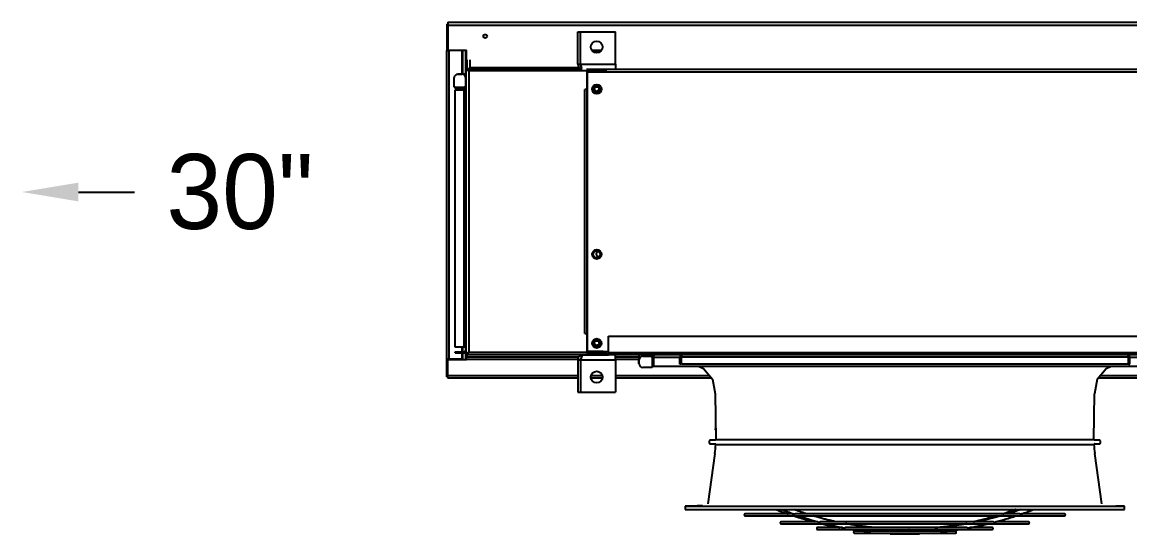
# Model space of a CAD drawing. Header units: inches. Extents: x 547 to 857, y 494 to 690.
# Drawn here: x 755.85 to 785.39, y 617.15 to 630.8 of the extents above; entities that cross this region are included whole.
import ezdxf

# ---------------------------------------------------------------- set-up
doc = ezdxf.new("R2010")
doc.units = ezdxf.units.IN
doc.header["$MEASUREMENT"] = 0

msp = doc.modelspace()

# ---------------------------------------------------------------- linework, layer by layer
at = {"linetype": 'Continuous', "lineweight": 25}
for p, q in [((767.1703, 630.7425), (767.1703, 630.0394)), ((767.1703, 630.7425), (767.1953, 630.7425)), ((767.1953, 630.7951), (767.1953, 630.7166)), ((767.1953, 630.7951), (769.5428, 630.7951)), ((767.1953, 630.7166), (767.1953, 630.0464)), ((767.1953, 630.7166), (769.5428, 630.7166)), ((770.6053, 630.7951), (832.2308, 630.7951)), ((770.6053, 630.7166), (832.2308, 630.7166)), ((770.6681, 629.6714), (770.6681, 630.5394)), ((770.6681, 630.5394), (770.7331, 630.5394)), ((770.7331, 629.6714), (770.7331, 630.5394)), ((770.7366, 630.5394), (771.6681, 630.5394)), ((770.7366, 629.6714), (770.7366, 630.5394)), ((771.6681, 629.6714), (771.6681, 630.5394)), ((767.1703, 621.805), (767.1703, 630.0394)), ((767.1703, 630.0394), (767.2368, 630.0394)), ((767.1953, 630.0394), (767.1953, 630.0464)), ((767.1953, 630.0464), (767.6953, 630.0464)), ((767.2203, 630.0464), (767.2203, 630.0394)), ((767.2241, 630.0394), (767.2241, 630.0464)), ((767.2368, 621.805), (767.2368, 630.0394)), ((767.5766, 630.0394), (767.2368, 630.0394)), ((767.2906, 630.0394), (767.2906, 630.0464)), ((767.5766, 629.4091), (767.5766, 630.0394)), ((767.5991, 629.4091), (767.5991, 630.0464)), ((767.6656, 630.0464), (767.6656, 629.4091)), ((767.6953, 629.9909), (767.6953, 630.0464)), ((767.6953, 629.7929), (767.6953, 629.9909)), ((770.7331, 630.0464), (770.7366, 630.0464)), ((770.7331, 629.9909), (770.7366, 629.9909)), ((771.0381, 630.0464), (771.298, 630.0464)), ((771.1034, 629.9909), (771.2327, 629.9909)), ((767.6897, 621.9523), (767.6897, 629.5327)), ((767.6897, 629.5327), (767.7147, 629.5327)), ((767.7071, 629.7929), (767.7071, 629.5327)), ((767.7182, 629.5613), (770.7776, 629.5613)), ((767.7182, 629.5613), (767.7182, 629.5363)), ((767.7812, 629.7929), (767.7812, 629.5746)), ((767.7812, 629.5746), (767.7812, 629.5613)), ((770.7123, 629.5746), (767.7812, 629.5746)), ((770.6681, 629.6714), (770.7331, 629.6714)), ((770.7331, 629.7929), (770.7366, 629.7929)), ((770.7366, 629.6714), (771.6681, 629.6714)), ((770.9177, 629.558), (770.9177, 629.4948)), ((770.9177, 629.5394), (771.4181, 629.5394)), ((771.3397, 629.5331), (770.9177, 629.5331)), ((770.9178, 629.5394), (770.9178, 629.5331)), ((771.3397, 629.5081), (771.3397, 629.5331)), ((771.4181, 629.4729), (771.4181, 629.5394)), ((771.4181, 629.5394), (831.4181, 629.5394)), ((771.6681, 629.6714), (771.6681, 629.5394)), ((767.3707, 629.0651), (767.3707, 629.3151)), ((767.4644, 629.4089), (767.5739, 629.4089)), ((767.6897, 629.4091), (767.4647, 629.4091)), ((767.6677, 629.3151), (767.6677, 629.0651)), ((770.9177, 629.4948), (767.7562, 629.4948)), ((767.7562, 629.4948), (767.7562, 621.9903)), ((770.9181, 629.5081), (770.9177, 629.5081)), ((770.9177, 628.9948), (770.9177, 629.4948)), ((770.9178, 629.5081), (770.9178, 629.4731)), ((770.9178, 622.0119), (770.9178, 629.4731)), ((771.3397, 629.4731), (770.9178, 629.4731)), ((770.9181, 629.5081), (770.9181, 629.4766)), ((771.3397, 629.5081), (770.9181, 629.5081)), ((771.3397, 629.4766), (770.9181, 629.4766)), ((770.9181, 629.4729), (770.9181, 622.0121)), ((770.9181, 629.4729), (771.4181, 629.4729)), ((771.3397, 629.5081), (771.3397, 629.4766)), ((771.3397, 629.4729), (771.3397, 629.4731)), ((771.4181, 629.4729), (831.4181, 629.4729)), ((767.3942, 629.0651), (767.3707, 629.0651)), ((767.3942, 629.0651), (767.6337, 629.0651)), ((767.3942, 629.0336), (767.3942, 629.0651)), ((767.3942, 629.0336), (767.6337, 629.0336)), ((767.3942, 622.1276), (767.3942, 628.9921)), ((767.3942, 628.9921), (767.6337, 628.9921)), ((767.5766, 628.9921), (767.5766, 629.0336)), ((767.5991, 628.9921), (767.5991, 629.0336)), ((767.6337, 629.0336), (767.6337, 629.0651)), ((767.6677, 629.0651), (767.6337, 629.0651)), ((767.6337, 622.1276), (767.6337, 628.9921)), ((767.6337, 628.9921), (767.6897, 628.9921)), ((767.6656, 629.0651), (767.6656, 629.0578)), ((767.6656, 629.0186), (767.6656, 628.9921)), ((767.6677, 629.1121), (767.6897, 629.1121)), ((770.9177, 628.9948), (770.8512, 628.9948)), ((770.8512, 622.4903), (770.8512, 628.9948)), ((770.9177, 628.9948), (770.9177, 622.4903)), ((757.3457, 626.2642), (758.8457, 626.2642)), ((770.8512, 622.4903), (770.9177, 622.4903)), ((770.9177, 621.9903), (770.9177, 622.4903)), ((767.6337, 622.1276), (767.3942, 622.1276)), ((767.5766, 622.0026), (767.5766, 622.1276)), ((767.5991, 622.0026), (767.5991, 622.1276)), ((767.6897, 622.1276), (767.6337, 622.1276)), ((767.6656, 622.1276), (767.6656, 622.0176)), ((767.6752, 622.0026), (767.6752, 622.1276)), ((771.4846, 622.4206), (831.3516, 622.4206)), ((771.4846, 621.9871), (771.4846, 622.4206)), ((767.3942, 621.9711), (767.3942, 622.0026)), ((767.3942, 622.0026), (767.6337, 622.0026)), ((767.3942, 621.9711), (767.6337, 621.9711)), ((767.5766, 621.805), (767.5766, 621.9711)), ((767.5991, 621.7916), (767.5991, 621.9711)), ((767.6337, 622.0026), (767.6337, 621.9711)), ((767.6656, 621.9785), (767.6656, 621.7916)), ((767.6897, 622.0026), (767.6752, 622.0026)), ((767.6897, 621.9523), (767.7147, 621.9523)), ((767.6953, 621.7916), (767.6953, 621.8581)), ((770.6891, 621.8581), (767.6953, 621.8581)), ((767.7071, 621.9523), (767.7071, 621.8581)), ((767.7182, 621.9238), (767.7182, 621.9488)), ((770.9177, 621.9238), (767.7182, 621.9238)), ((767.7562, 621.9903), (770.9177, 621.9903)), ((770.8001, 621.9206), (771.4846, 621.9206)), ((770.9177, 621.9903), (770.9177, 621.9238)), ((770.9177, 621.9769), (770.9181, 621.9769)), ((770.9177, 621.9519), (771.3397, 621.9519)), ((770.9178, 621.9769), (770.9178, 622.0119)), ((771.3397, 622.0119), (770.9178, 622.0119)), ((770.9181, 622.0121), (771.4181, 622.0121)), ((770.9181, 621.9769), (770.9181, 622.0084)), ((771.3397, 622.0084), (770.9181, 622.0084)), ((771.3397, 621.9769), (770.9181, 621.9769)), ((770.9908, 622.0119), (770.9908, 622.0084)), ((771.3438, 622.0121), (771.3397, 622.0119)), ((771.3397, 622.0119), (771.3397, 622.0121)), ((771.3397, 621.9769), (771.3397, 622.0084)), ((771.3397, 621.9769), (771.3397, 621.9519)), ((771.4181, 621.9531), (771.3397, 621.9531)), ((771.4181, 621.9456), (771.4181, 622.0121)), ((771.4181, 622.0121), (771.4846, 622.0121)), ((771.4181, 621.9456), (771.4846, 621.9456)), ((771.4846, 621.9871), (831.3516, 621.9871)), ((771.4846, 621.9206), (771.4846, 621.9871)), ((831.3516, 621.9206), (771.4846, 621.9206)), ((771.6681, 621.7886), (771.6681, 621.9206)), ((772.3008, 621.8581), (771.6681, 621.8581)), ((772.3008, 621.7879), (772.3008, 621.9206)), ((772.3948, 621.8816), (772.6448, 621.8816)), ((772.5978, 621.9206), (772.5978, 621.8816)), ((772.6448, 621.8816), (772.6448, 621.8476)), ((772.6465, 621.8581), (772.6448, 621.8581)), ((772.6448, 621.8476), (772.6763, 621.8476)), ((772.6448, 621.8476), (772.6448, 621.6081)), ((772.6763, 621.8476), (772.6763, 621.6081)), ((772.6806, 621.8581), (772.6779, 621.8581)), ((772.6798, 621.8476), (772.6798, 621.6081)), ((773.3864, 621.8476), (772.6798, 621.8476)), ((773.3864, 621.8541), (773.4114, 621.8541)), ((773.3864, 621.6706), (773.3864, 621.8541)), ((773.4114, 621.8541), (773.4114, 621.6706)), ((773.4254, 621.8476), (773.4114, 621.8476)), ((785.3475, 621.8541), (773.4254, 621.8541)), ((773.4254, 621.6706), (773.4254, 621.8541)), ((785.3475, 621.6706), (785.3475, 621.8541)), ((785.3614, 621.8476), (785.3475, 621.8476)), ((785.3864, 621.8541), (785.3614, 621.8541)), ((785.3614, 621.8541), (785.3614, 621.6706)), ((785.3864, 621.6706), (785.3864, 621.8541)), ((786.1828, 621.8476), (785.3864, 621.8476)), ((767.2368, 621.805), (767.1703, 621.805)), ((767.1703, 621.3363), (767.1703, 621.805)), ((767.1953, 621.7916), (767.1953, 621.805)), ((767.1953, 621.7916), (767.6953, 621.7916)), ((767.1953, 621.3621), (767.1953, 621.7916)), ((767.2203, 621.805), (767.2203, 621.7916)), ((767.2241, 621.7916), (767.2241, 621.805)), ((767.5766, 621.805), (767.2368, 621.805)), ((767.2906, 621.7916), (767.2906, 621.805)), ((770.6685, 621.7916), (767.6953, 621.7916)), ((770.6681, 621.7886), (770.7331, 621.7886)), ((770.6681, 621.7886), (770.6681, 620.9206)), ((770.7331, 621.7886), (770.7331, 620.9206)), ((770.7375, 621.7916), (770.7335, 621.7916)), ((770.7366, 621.7886), (771.6681, 621.7886)), ((770.7366, 621.7886), (770.7366, 620.9206)), ((772.3008, 621.7916), (771.6681, 621.7916)), ((771.6681, 621.7886), (771.6681, 620.9206)), ((772.2961, 621.6784), (772.2961, 621.7879)), ((772.2961, 621.7879), (772.3011, 621.7879)), ((772.2961, 621.6784), (772.3011, 621.6784)), ((772.3011, 621.6784), (772.3011, 621.7879)), ((772.6448, 621.5846), (772.3948, 621.5846)), ((772.6448, 621.6081), (772.6448, 621.5846)), ((772.6448, 621.6081), (772.6763, 621.6081)), ((772.6798, 621.7916), (772.6763, 621.7916)), ((786.1828, 621.6081), (772.6798, 621.6081)), ((773.4114, 621.6706), (773.3864, 621.6706)), ((785.3475, 621.6706), (773.4254, 621.6706)), ((773.9044, 621.6081), (774.0189, 621.552)), ((774.0189, 621.552), (774.2553, 621.2727)), ((784.5176, 621.2727), (784.754, 621.552)), ((784.754, 621.552), (784.8685, 621.6081)), ((785.3614, 621.6706), (785.3864, 621.6706)), ((767.1953, 621.3363), (767.1703, 621.3363)), ((767.1953, 621.2956), (767.1953, 621.3621)), ((770.6681, 621.3621), (767.1953, 621.3621)), ((770.6681, 621.2956), (767.1953, 621.2956)), ((770.7366, 621.3621), (770.7331, 621.3621)), ((770.7366, 621.2956), (770.7331, 621.2956)), ((771.3212, 621.2956), (771.015, 621.2956)), ((771.3203, 621.3621), (771.0158, 621.3621)), ((774.1796, 621.3621), (771.6681, 621.3621)), ((774.2359, 621.2956), (771.6681, 621.2956)), ((785.9493, 621.2956), (784.537, 621.2956)), ((785.9493, 621.3621), (784.5933, 621.3621)), ((770.6681, 620.9206), (770.7331, 620.9206)), ((770.7366, 620.9206), (771.6681, 620.9206)), ((774.3274, 620.88), (774.3443, 619.6647)), ((784.4286, 619.6647), (784.4455, 620.88)), ((774.3321, 619.9162), (774.3356, 619.9299)), ((774.3408, 619.9162), (774.3321, 619.9162)), ((774.3321, 619.9162), (774.3346, 619.9149)), ((774.3356, 619.9299), (774.3346, 619.9149)), ((774.3346, 619.9149), (774.3409, 619.9129)), ((774.3399, 619.9812), (774.3356, 619.9299)), ((774.3356, 619.9299), (774.3404, 619.9445)), ((774.1699, 619.6227), (774.1699, 619.569)), ((774.325, 619.6447), (774.1892, 619.6423)), ((774.1892, 619.5493), (774.3231, 619.547)), ((774.3321, 619.6692), (774.3346, 619.6705)), ((774.3443, 619.6692), (774.3321, 619.6692)), ((774.3321, 619.6692), (774.3356, 619.6555)), ((774.3346, 619.6705), (774.3442, 619.6736)), ((774.3356, 619.6555), (774.3346, 619.6705)), ((774.3356, 619.6555), (774.3375, 619.6496)), ((774.3356, 619.6555), (774.3361, 619.6484)), ((774.3424, 619.5265), (784.4304, 619.5265)), ((774.3443, 619.6647), (784.4286, 619.6647)), ((784.5836, 619.6423), (784.4479, 619.6447)), ((784.4498, 619.547), (784.5836, 619.5493)), ((784.603, 619.569), (784.603, 619.6227)), ((774.3206, 619.2866), (774.1318, 617.943)), ((784.6411, 617.943), (784.4523, 619.2866)), ((773.7565, 617.8866), (773.5301, 617.8827)), ((773.5301, 617.8827), (773.5317, 617.7946)), ((773.5301, 617.8827), (785.2427, 617.8827)), ((784.4662, 617.7934), (784.4662, 617.7947)), ((784.5064, 617.7933), (784.5064, 617.7947)), ((784.5462, 617.7934), (784.5462, 617.7947)), ((784.5508, 617.7947), (784.5508, 617.7934)), ((784.5862, 617.7933), (784.5862, 617.7947)), ((784.6275, 617.7947), (784.6275, 617.7934)), ((785.2427, 617.8827), (785.0164, 617.8866)), ((785.2412, 617.7946), (785.2427, 617.8827)), ((776.4118, 617.6751), (775.1259, 617.6751)), ((775.1259, 617.6259), (783.647, 617.6259)), ((777.0682, 617.4644), (776.0872, 617.4644)), ((776.0872, 617.4152), (782.6857, 617.4152)), ((782.4444, 617.6751), (776.4659, 617.6751)), ((781.7492, 617.4644), (777.1305, 617.4644)), ((782.6857, 617.4644), (781.811, 617.4644)), ((783.647, 617.6751), (782.4992, 617.6751)), ((777.7265, 617.3106), (777.0592, 617.3106)), ((777.0592, 617.2614), (781.7137, 617.2614)), ((781.0464, 617.3106), (777.8021, 617.3106)), ((778.3736, 617.2142), (778.0386, 617.2142)), ((778.0386, 617.165), (780.7343, 617.165)), ((780.3382, 617.2142), (778.4789, 617.2142)), ((778.9927, 617.1647), (778.9927, 617.145)), ((778.9927, 617.1647), (779.7801, 617.1647)), ((778.9927, 617.145), (779.7801, 617.145)), ((779.7801, 617.145), (779.7801, 617.1647)), ((780.7343, 617.2142), (780.454, 617.2142)), ((781.7137, 617.3106), (781.1231, 617.3106))]:
    msp.add_line(p, q, dxfattribs=at)
for p, q in [((769.5428, 630.7951), (770.6053, 630.7951)), ((769.5428, 630.7166), (770.6053, 630.7166)), ((774.2553, 621.2727), (774.3274, 620.88)), ((784.5176, 621.2727), (784.4455, 620.88))]:
    msp.add_line(p, q)
at = {"linetype": 'Continuous', "lineweight": 25, "flags": 128}
for points in [[(767.7562, 629.4948), (767.7562, 629.4948)], [(767.7562, 621.9903), (767.7562, 621.9903)]]:
    msp.add_lwpolyline(points, dxfattribs=at)
at = {"linetype": 'Continuous', "lineweight": 25}
for centre, radius in [((768.1953, 630.4201), 0.0497), ((771.1681, 630.1331), 0.1562), ((771.1681, 629.0081), 0.125), ((771.1681, 629.0081), 0.0938), ((771.1681, 629.0081), 0.0625), ((771.1681, 624.6019), 0.125), ((771.1681, 624.6019), 0.0938), ((771.1681, 622.2269), 0.125), ((771.1681, 622.2269), 0.0938), ((771.1681, 622.2344), 0.0625), ((771.1681, 621.3269), 0.1563)]:
    msp.add_circle(centre, radius, dxfattribs=at)
for centre, radius, start, end in [((767.4644, 629.3151), 0.0938, 90, 180), ((767.4647, 629.3154), 0.0938, 90, 135.06827), ((767.5739, 629.3151), 0.0938, 0, 90), ((767.4516, 629.0394), 0.0497, 186.63696, 251.75908), ((767.4516, 629.0394), 0.0497, 288.24092, 353.36304), ((767.6337, 628.9921), 0.073, 39.90374, 90), ((767.6337, 628.9921), 0.0415, 0, 90), ((771.1681, 629.0156), 0.0625, 183.43981, 356.56019), ((771.215, 624.6096), 0.0625, 73.18559, 305.5796), ((767.6337, 622.0441), 0.0415, 270, 0), ((767.6337, 622.0441), 0.073, 270, 320.09626), ((771.4846, 621.9871), 0.0665, 218.61324, 270), ((772.3948, 621.7879), 0.0938, 90, 180), ((772.3946, 621.6784), 0.0938, 180, 270), ((772.3948, 621.6784), 0.0938, 180, 270), ((774.1896, 619.6227), 0.0197, 91, 180), ((774.1896, 619.569), 0.0197, 180, 269), ((771.8839, 619.6291), 2.4606, 352, 357.61022), ((774.3228, 619.5273), 0.0197, 357.61022, 89), ((774.3246, 619.6644), 0.0197, 271, 0.79863), ((784.4482, 619.6644), 0.0197, 179.20137, 269), ((784.4501, 619.5273), 0.0197, 91, 182.38978), ((786.8889, 619.6291), 2.4606, 182.38978, 188), ((784.5833, 619.6227), 0.0197, 0, 89), ((784.5833, 619.569), 0.0197, 271, 0), ((775.1259, 617.6505), 0.0246, 90, 270), ((776.0872, 617.4398), 0.0246, 90, 270), ((782.6857, 617.4398), 0.0246, 270, 90), ((783.647, 617.6505), 0.0246, 270, 90), ((777.0592, 617.286), 0.0246, 90, 270), ((778.0386, 617.1896), 0.0246, 90, 270), ((780.7343, 617.1896), 0.0246, 270, 90), ((781.7137, 617.286), 0.0246, 270, 90)]:
    msp.add_arc(centre, radius, start, end, dxfattribs=at)
for points, knots in [([(767.6897, 629.5327), (767.6901, 629.5322), (767.691, 629.5312), (767.6971, 629.5285), (767.7048, 629.5252), (767.7154, 629.5197), (767.7319, 629.5093), (767.747, 629.5002), (767.7562, 629.4948)], [0, 0, 0, 0, 0.1570937, 0.2974345, 0.4217231, 0.5309915, 0.7167197, 1, 1, 1, 1]), ([(767.7147, 629.5327), (767.715, 629.5322), (767.7155, 629.5312), (767.7194, 629.5285), (767.7242, 629.5251), (767.731, 629.5195), (767.7412, 629.5091), (767.7505, 629.5002), (767.7562, 629.4948)], [0, 0, 0, 0, 0.1438783, 0.2741172, 0.392286, 0.5004923, 0.6949802, 1, 1, 1, 1]), ([(767.7562, 629.4948), (767.7518, 629.5021), (767.7421, 629.518), (767.7295, 629.5383), (767.722, 629.5533), (767.7189, 629.5603), (767.7184, 629.561), (767.7182, 629.5613)], [0, 0, 0, 0, 0.2277363, 0.4962021, 0.6892004, 0.8824379, 1, 1, 1, 1]), ([(767.7562, 629.4948), (767.7501, 629.501), (767.7402, 629.5112), (767.7283, 629.5234), (767.7218, 629.5316), (767.7189, 629.5357), (767.7184, 629.5361), (767.7182, 629.5363)], [0, 0, 0, 0, 0.3356221, 0.5506471, 0.7242724, 0.8985468, 1, 1, 1, 1]), ([(770.6681, 629.6714), (770.6693, 629.6574), (770.6719, 629.6294), (770.6922, 629.5928), (770.7124, 629.5695), (770.7267, 629.5625), (770.7292, 629.5613)], [0, 0, 0, 0, 0.3077552, 0.6156747, 0.930549, 1, 1, 1, 1]), ([(770.7331, 629.6714), (770.7336, 629.6651), (770.7347, 629.6524), (770.7417, 629.6369), (770.7479, 629.6299), (770.7506, 629.627)], [0, 0, 0, 0, 0.3672053, 0.7336714, 1, 1, 1, 1]), ([(770.7776, 629.5613), (770.7745, 629.5664), (770.7661, 629.5802), (770.7525, 629.62), (770.7419, 629.6543), (770.7366, 629.6714)], [0, 0, 0, 0, 0.2268035, 0.6134037, 1, 1, 1, 1]), ([(771.4033, 629.4729), (771.4013, 629.4766), (771.3955, 629.4871), (771.3775, 629.4996), (771.3572, 629.5073), (771.3441, 629.5079), (771.3397, 629.5081)], [0, 0, 0, 0, 0.1807505, 0.5061596, 0.8322037, 1, 1, 1, 1]), ([(771.3567, 629.4729), (771.3536, 629.4741), (771.3483, 629.4764), (771.3423, 629.4766), (771.3397, 629.4766)], [0, 0, 0, 0, 0.56461137, 1, 1, 1, 1]), ([(767.7562, 621.9903), (767.7489, 621.9858), (767.733, 621.9762), (767.7127, 621.9636), (767.6977, 621.9561), (767.6906, 621.953), (767.69, 621.9525), (767.6897, 621.9523)], [0, 0, 0, 0, 0.2277354, 0.4961981, 0.6891981, 0.8824378, 1, 1, 1, 1]), ([(767.7562, 621.9903), (767.75, 621.9842), (767.7398, 621.9743), (767.7275, 621.9624), (767.7194, 621.9559), (767.7152, 621.953), (767.7148, 621.9525), (767.7147, 621.9523)], [0, 0, 0, 0, 0.3356209, 0.5506463, 0.7242648, 0.8985485, 1, 1, 1, 1]), ([(767.7182, 621.9488), (767.7185, 621.949), (767.719, 621.9494), (767.7214, 621.9529), (767.7251, 621.9577), (767.7313, 621.9648), (767.7418, 621.9755), (767.7508, 621.9848), (767.7562, 621.9903)], [0, 0, 0, 0, 0.1272914, 0.2513276, 0.3747964, 0.5004322, 0.7039161, 1, 1, 1, 1]), ([(767.7182, 621.9238), (767.7185, 621.9241), (767.7189, 621.9248), (767.7214, 621.9302), (767.725, 621.9379), (767.7311, 621.9491), (767.7416, 621.9663), (767.7508, 621.9814), (767.7562, 621.9903)], [0, 0, 0, 0, 0.1398597, 0.2740293, 0.4037366, 0.5303409, 0.7251826, 1, 1, 1, 1]), ([(770.6681, 621.7886), (770.6694, 621.8026), (770.6719, 621.8304), (770.6919, 621.8678), (770.7212, 621.897), (770.7583, 621.9168), (770.7859, 621.9193), (770.8001, 621.9206)], [0, 0, 0, 0, 0.1907789, 0.3816597, 0.5768534, 0.7838764, 1, 1, 1, 1]), ([(770.7331, 621.7886), (770.7336, 621.795), (770.7347, 621.8076), (770.7417, 621.8231), (770.7479, 621.8301), (770.7506, 621.8331)], [0, 0, 0, 0, 0.3672045, 0.73367, 1, 1, 1, 1]), ([(770.8001, 621.9206), (770.7948, 621.9187), (770.7842, 621.9147), (770.7683, 621.8842), (770.7525, 621.8405), (770.7419, 621.8059), (770.7366, 621.7886)], [0, 0, 0, 0, 0.2499999, 0.4999986, 0.7500026, 1, 1, 1, 1]), ([(771.3397, 622.0084), (771.3441, 622.0087), (771.3512, 622.0091), (771.3572, 622.0121), (771.3595, 622.0132)], [0, 0, 0, 0, 0.6172031, 1, 1, 1, 1]), ([(771.3397, 621.9769), (771.3478, 621.9776), (771.3641, 621.9791), (771.3855, 621.9906), (771.3992, 622.0023), (771.4035, 622.0105), (771.4044, 622.0121)], [0, 0, 0, 0, 0.3043132, 0.6088712, 0.9211559, 1, 1, 1, 1]), ([(772.6448, 621.8476), (772.6455, 621.8554), (772.647, 621.871), (772.6582, 621.8917), (772.6742, 621.9075), (772.6945, 621.9184), (772.7097, 621.9199), (772.7178, 621.9206)], [0, 0, 0, 0, 0.1911269, 0.3820585, 0.5729919, 0.7736094, 1, 1, 1, 1]), ([(772.6763, 621.8476), (772.6766, 621.8517), (772.6771, 621.859), (772.6803, 621.865), (772.6817, 621.8676)], [0, 0, 0, 0, 0.567634, 1, 1, 1, 1]), ([(772.7178, 621.9206), (772.712, 621.9193), (772.7023, 621.917), (772.6894, 621.9018), (772.684, 621.8842), (772.6812, 621.8651), (772.6803, 621.8537), (772.6798, 621.8476)], [0, 0, 0, 0, 0.3002984, 0.4981942, 0.7181275, 0.8511703, 1, 1, 1, 1]), ([(773.4529, 621.9206), (773.4452, 621.9199), (773.4297, 621.9183), (773.4093, 621.906), (773.3942, 621.8881), (773.3873, 621.8696), (773.3866, 621.858), (773.3864, 621.8541)], [0, 0, 0, 0, 0.2220575, 0.4441646, 0.6662547, 0.8883502, 1, 1, 1, 1]), ([(773.436, 621.8916), (773.4322, 621.8896), (773.4239, 621.8853), (773.4152, 621.8733), (773.4117, 621.8621), (773.4115, 621.8556), (773.4114, 621.8541)], [0, 0, 0, 0, 0.2685758, 0.5883799, 0.9082018, 1, 1, 1, 1]), ([(773.4254, 621.8541), (773.4274, 621.8619), (773.4315, 621.8773), (773.4376, 621.8978), (773.4437, 621.9128), (773.4489, 621.9198), (773.4519, 621.9204), (773.4529, 621.9206)], [0, 0, 0, 0, 0.222062, 0.4441579, 0.6662603, 0.888352, 1, 1, 1, 1]), ([(785.3199, 621.9206), (785.322, 621.9199), (785.3261, 621.9183), (785.3322, 621.906), (785.3383, 621.8881), (785.3434, 621.8696), (785.3465, 621.858), (785.3475, 621.8541)], [0, 0, 0, 0, 0.2220589, 0.4441573, 0.6662566, 0.8883526, 1, 1, 1, 1]), ([(785.3864, 621.8541), (785.3857, 621.8619), (785.3841, 621.8773), (785.3718, 621.8978), (785.3539, 621.9128), (785.3354, 621.9198), (785.3238, 621.9204), (785.3199, 621.9206)], [0, 0, 0, 0, 0.2220614, 0.4441603, 0.6662627, 0.8883623, 1, 1, 1, 1]), ([(785.3614, 621.8541), (785.3609, 621.8592), (785.3598, 621.8694), (785.3513, 621.8822), (785.343, 621.89), (785.3375, 621.8915), (785.3368, 621.8917)], [0, 0, 0, 0, 0.3190162, 0.6380952, 0.9571792, 1, 1, 1, 1]), ([(767.6953, 621.8156), (767.6934, 621.8138), (767.6878, 621.8085), (767.6812, 621.8019), (767.6747, 621.7969), (767.6703, 621.7941), (767.6667, 621.792), (767.666, 621.7912), (767.6657, 621.7908)], [0, 0, 0, 0, 0.1325635, 0.3952203, 0.5255751, 0.6685098, 0.8261126, 1, 1, 1, 1]), ([(767.6733, 621.7916), (767.6739, 621.7925), (767.6759, 621.7949), (767.6833, 621.8029), (767.6907, 621.8103), (767.6953, 621.8149)], [0, 0, 0, 0, 0.1611662, 0.483086, 1, 1, 1, 1]), ([(773.5317, 617.7947), (773.5341, 617.7947), (773.5389, 617.7947), (773.5779, 617.7947), (773.64, 617.7947), (773.7272, 617.7947), (773.8384, 617.7947), (773.9735, 617.7947), (774.1317, 617.7947), (774.3124, 617.7947), (774.5149, 617.7947), (774.7382, 617.7947), (774.9815, 617.7947), (775.2435, 617.7947), (775.5234, 617.7947), (775.8197, 617.7947), (776.1314, 617.7947), (776.457, 617.7947), (776.7951, 617.7947), (777.1443, 617.7947), (777.5031, 617.7947), (777.87, 617.7947), (778.2434, 617.7947), (778.6217, 617.7947), (779.0032, 617.7947), (779.3864, 617.7947), (779.7696, 617.7947), (780.1512, 617.7947), (780.5295, 617.7947), (780.9028, 617.7947), (781.2697, 617.7947), (781.6286, 617.7947), (781.9778, 617.7947), (782.3159, 617.7947), (782.6415, 617.7947), (782.9531, 617.7947), (783.2495, 617.7947), (783.5293, 617.7947), (783.7914, 617.7947), (784.0347, 617.7947), (784.258, 617.7947), (784.4604, 617.7947), (784.6412, 617.7947), (784.7994, 617.7947), (784.9345, 617.7947), (785.0457, 617.7947), (785.1329, 617.7947), (785.195, 617.7947), (785.234, 617.7947), (785.2388, 617.7947), (785.2412, 617.7947)], [0, 0, 0, 0, 0.0208333, 0.0416667, 0.0625, 0.0833333, 0.1041667, 0.125, 0.1458333, 0.1666667, 0.1875, 0.2083334, 0.2291667, 0.25, 0.2708334, 0.2916666, 0.3125, 0.3333333, 0.3541667, 0.375, 0.3958333, 0.4166666, 0.4375001, 0.4583333, 0.4791667, 0.5, 0.5208333, 0.5416667, 0.5625, 0.5833334, 0.6041667, 0.625, 0.6458334, 0.6666667, 0.6875, 0.7083334, 0.7291667, 0.75, 0.7708333, 0.7916667, 0.8125, 0.8333333, 0.8541667, 0.875, 0.8958333, 0.9166667, 0.9375, 0.9583333, 0.9791667, 1, 1, 1, 1]), ([(773.9927, 617.8908), (773.991, 617.8907), (773.9874, 617.8907), (773.9605, 617.8902), (773.9219, 617.8895), (773.8757, 617.8887), (773.829, 617.8879), (773.7896, 617.8872), (773.7619, 617.8867), (773.7583, 617.8867), (773.7565, 617.8866)], [0, 0, 0, 0, 0.1247936, 0.2486431, 0.3721439, 0.4969371, 0.6227234, 0.7484945, 0.8742541, 1, 1, 1, 1]), ([(775.9533, 617.7947), (775.9806, 617.7838), (776.0741, 617.7469), (776.1819, 617.7073), (776.2625, 617.6798), (776.2765, 617.6751)], [0, 0, 0, 0, 0.2551692, 0.8714274, 1, 1, 1, 1]), ([(776.1047, 617.7947), (776.1367, 617.7815), (776.2326, 617.742), (776.3383, 617.7015), (776.4123, 617.6753), (776.4216, 617.672)], [0, 0, 0, 0, 0.3037805, 0.9120454, 1, 1, 1, 1]), ([(776.1097, 617.7947), (776.1254, 617.7881), (776.1875, 617.7622), (776.295, 617.7205), (776.387, 617.6864), (776.4322, 617.6697)], [0, 0, 0, 0, 0.14679443, 0.58056216, 1, 1, 1, 1]), ([(776.7763, 617.6751), (776.7646, 617.6788), (776.7, 617.699), (776.5842, 617.7384), (776.4805, 617.776), (776.4292, 617.7947)], [0, 0, 0, 0, 0.1009147, 0.5551046, 1, 1, 1, 1]), ([(782.3438, 617.7947), (782.3405, 617.7934), (782.2788, 617.7698), (782.1633, 617.7302), (782.0511, 617.6918), (781.9975, 617.6751), (781.9974, 617.6751)], [0, 0, 0, 0, 0.02917, 0.5376936, 0.9996799, 1, 1, 1, 1]), ([(781.9997, 617.6751), (782.026, 617.6834), (782.1207, 617.7132), (782.2366, 617.753), (782.3259, 617.7865), (782.3474, 617.7947)], [0, 0, 0, 0, 0.22608012, 0.81324801, 1, 1, 1, 1]), ([(782.4823, 617.7947), (782.4241, 617.7745), (782.3084, 617.7345), (782.1873, 617.6953), (782.1244, 617.6766), (782.1194, 617.6751)], [0, 0, 0, 0, 0.48265126, 0.95842975, 1, 1, 1, 1]), ([(782.4778, 617.6697), (782.5384, 617.691), (782.6513, 617.7309), (782.7636, 617.7744), (782.8157, 617.7947)], [0, 0, 0, 0, 0.5359077, 1, 1, 1, 1]), ([(782.4877, 617.6717), (782.5575, 617.6963), (782.6684, 617.7353), (782.7784, 617.7786), (782.8192, 617.7947)], [0, 0, 0, 0, 0.6294566, 1, 1, 1, 1]), ([(776.4203, 617.6259), (776.4209, 617.6257), (776.4794, 617.6056), (776.5916, 617.5707), (776.7522, 617.5224), (776.8748, 617.4877), (776.9441, 617.4697), (776.9641, 617.4644)], [0, 0, 0, 0, 0.0033163, 0.3252534, 0.6200059, 0.8899545, 1, 1, 1, 1]), ([(776.4322, 617.6697), (776.4293, 617.6698), (776.4248, 617.6701), (776.4224, 617.6715), (776.4216, 617.672)], [0, 0, 0, 0, 0.6572272, 1, 1, 1, 1]), ([(776.4666, 617.675), (776.4663, 617.6751), (776.464, 617.6752), (776.4592, 617.6745), (776.4513, 617.6728), (776.4418, 617.6703), (776.4356, 617.6699), (776.4322, 617.6697)], [0, 0, 0, 0, 0.02775, 0.2009137, 0.3724469, 0.6544216, 1, 1, 1, 1]), ([(776.5514, 617.6259), (776.558, 617.6235), (776.6184, 617.602), (776.7267, 617.5667), (776.8717, 617.5213), (776.9891, 617.4867), (777.0589, 617.4675), (777.0854, 617.4602)], [0, 0, 0, 0, 0.0373277, 0.3415904, 0.6100747, 0.8518795, 1, 1, 1, 1]), ([(776.5574, 617.6259), (776.5899, 617.6145), (776.683, 617.5818), (776.821, 617.5381), (776.9679, 617.4938), (777.0541, 617.4697), (777.0956, 617.4581)], [0, 0, 0, 0, 0.1823606, 0.5219938, 0.7693971, 1, 1, 1, 1]), ([(777.5608, 617.4644), (777.5281, 617.4716), (777.464, 617.4855), (777.3658, 617.5088), (777.2629, 617.5343), (777.15, 617.564), (777.0396, 617.5945), (776.9667, 617.6164), (776.9349, 617.6259)], [0, 0, 0, 0, 0.1559953, 0.3057262, 0.4694356, 0.6487841, 0.8468714, 1, 1, 1, 1]), ([(777.0853, 617.4601), (777.0853, 617.46), (777.0869, 617.4589), (777.091, 617.4582), (777.095, 617.4581), (777.0956, 617.4581)], [0, 0, 0, 0, 0.0124025, 0.8343247, 1, 1, 1, 1]), ([(777.0956, 617.4581), (777.0988, 617.4583), (777.1047, 617.4587), (777.1139, 617.4612), (777.1217, 617.4633), (777.1268, 617.4643), (777.1305, 617.4645), (777.132, 617.4643), (777.1328, 617.4641)], [0, 0, 0, 0, 0.292607, 0.5470097, 0.7222793, 0.8555869, 0.9202686, 1, 1, 1, 1]), ([(777.1584, 617.4152), (777.1679, 617.4129), (777.2189, 617.4003), (777.3084, 617.38), (777.4241, 617.355), (777.5375, 617.3318), (777.6126, 617.3179), (777.652, 617.3106)], [0, 0, 0, 0, 0.0577954, 0.3112715, 0.5451845, 0.7611209, 1, 1, 1, 1]), ([(777.2561, 617.4152), (777.2878, 617.4073), (777.356, 617.3902), (777.4567, 617.3668), (777.5546, 617.3453), (777.6415, 617.3273), (777.7079, 617.3142), (777.7454, 617.3072), (777.7573, 617.305)], [0, 0, 0, 0, 0.1903686, 0.4093739, 0.6037593, 0.7761169, 0.9288109, 1, 1, 1, 1]), ([(777.2581, 617.4152), (777.2589, 617.415), (777.3027, 617.4035), (777.387, 617.3835), (777.5147, 617.3541), (777.6402, 617.3275), (777.7255, 617.3111), (777.7665, 617.3033)], [0, 0, 0, 0, 0.0047443, 0.2597377, 0.4981117, 0.7590951, 1, 1, 1, 1]), ([(778.5811, 617.3106), (778.5534, 617.313), (778.4875, 617.3188), (778.3856, 617.3294), (778.2782, 617.342), (778.18, 617.3549), (778.0987, 617.3665), (778.0284, 617.3771), (777.9618, 617.3878), (777.8864, 617.4005), (777.8332, 617.4101), (777.8052, 617.4152)], [0, 0, 0, 0, 0.106827, 0.2538652, 0.393264, 0.5213065, 0.6332717, 0.7078537, 0.7934049, 0.8912396, 1, 1, 1, 1]), ([(780.1828, 617.3106), (780.2005, 617.3121), (780.2517, 617.3162), (780.3403, 617.325), (780.4526, 617.3373), (780.5775, 617.3529), (780.7052, 617.371), (780.8353, 617.3918), (780.9208, 617.4062), (780.9662, 617.4149), (780.9678, 617.4152)], [0, 0, 0, 0, 0.0673434, 0.1954166, 0.3375852, 0.4957744, 0.6723918, 0.8258233, 0.9936812, 1, 1, 1, 1]), ([(781.0398, 617.4152), (781.0201, 617.4117), (780.9555, 617.4001), (780.8497, 617.3835), (780.716, 617.3639), (780.5848, 617.3469), (780.4565, 617.3323), (780.3414, 617.3208), (780.2644, 617.3139), (780.2256, 617.311), (780.2213, 617.3106)], [0, 0, 0, 0, 0.0722352, 0.2376766, 0.3887453, 0.5628004, 0.7185449, 0.858352, 0.9841316, 1, 1, 1, 1]), ([(781.0416, 617.4152), (781.01, 617.4097), (780.9416, 617.3977), (780.8399, 617.3817), (780.7397, 617.367), (780.649, 617.3547), (780.5668, 617.3445), (780.4921, 617.3358), (780.4091, 617.3269), (780.3227, 617.3184), (780.2588, 617.313), (780.2306, 617.3106)], [0, 0, 0, 0, 0.1173272, 0.2537855, 0.3769388, 0.488294, 0.589206, 0.680874, 0.7643265, 0.89598, 1, 1, 1, 1]), ([(781.0817, 617.3033), (781.1368, 617.3134), (781.2529, 617.3349), (781.4211, 617.3705), (781.543, 617.3978), (781.6039, 617.413), (781.6128, 617.4152)], [0, 0, 0, 0, 0.3104915, 0.6542957, 0.9499074, 1, 1, 1, 1]), ([(781.0986, 617.3065), (781.0995, 617.3066), (781.1464, 617.3147), (781.2254, 617.3301), (781.3382, 617.3527), (781.4422, 617.3751), (781.5351, 617.396), (781.5933, 617.4101), (781.6144, 617.4152)], [0, 0, 0, 0, 0.004831, 0.2716588, 0.4588827, 0.6602288, 0.8767876, 1, 1, 1, 1]), ([(781.8384, 617.6259), (781.8015, 617.6149), (781.7262, 617.5926), (781.616, 617.5622), (781.5021, 617.5323), (781.3904, 617.5047), (781.2919, 617.4817), (781.234, 617.4691), (781.2123, 617.4644)], [0, 0, 0, 0, 0.17790142, 0.36237281, 0.52920155, 0.72385137, 0.89658553, 1, 1, 1, 1]), ([(781.2128, 617.4644), (781.2302, 617.4681), (781.2936, 617.4814), (781.4063, 617.5079), (781.555, 617.545), (781.7013, 617.5843), (781.7979, 617.613), (781.8412, 617.6259)], [0, 0, 0, 0, 0.0826391, 0.3009, 0.5364815, 0.79198, 1, 1, 1, 1]), ([(781.9533, 617.6259), (781.9121, 617.6142), (781.8224, 617.5888), (781.6878, 617.5537), (781.5531, 617.5206), (781.4291, 617.4922), (781.3454, 617.4739), (781.303, 617.4653), (781.2987, 617.4644)], [0, 0, 0, 0, 0.1894129, 0.413164, 0.6178386, 0.8064082, 0.9804163, 1, 1, 1, 1]), ([(781.7468, 617.4641), (781.7475, 617.4642), (781.7483, 617.4644), (781.7512, 617.4645), (781.7555, 617.4639), (781.7628, 617.4621), (781.7719, 617.4595), (781.7791, 617.4582), (781.783, 617.4581), (781.7836, 617.4581)], [0, 0, 0, 0, 0.0626154, 0.080825, 0.2284319, 0.3747427, 0.6034082, 0.9334816, 1, 1, 1, 1]), ([(781.7836, 617.4581), (781.8395, 617.4731), (781.9564, 617.5044), (782.1244, 617.5542), (782.2565, 617.5952), (782.3277, 617.6191), (782.3477, 617.6259)], [0, 0, 0, 0, 0.2960221, 0.6190564, 0.8929449, 1, 1, 1, 1]), ([(781.7836, 617.4581), (781.7865, 617.4582), (781.7905, 617.4585), (781.7925, 617.4598), (781.7931, 617.4602)], [0, 0, 0, 0, 0.7202603, 1, 1, 1, 1]), ([(781.7931, 617.4601), (781.7955, 617.4607), (781.8448, 617.4732), (781.9453, 617.5011), (782.1052, 617.5473), (782.2419, 617.5891), (782.3271, 617.6178), (782.3509, 617.6259)], [0, 0, 0, 0, 0.012489, 0.2638136, 0.5389367, 0.8710184, 1, 1, 1, 1]), ([(782.4778, 617.6697), (782.4748, 617.6699), (782.4691, 617.6702), (782.46, 617.6726), (782.4519, 617.6745), (782.4458, 617.6753), (782.4429, 617.6749), (782.442, 617.6748)], [0, 0, 0, 0, 0.3034773, 0.566962, 0.7484022, 0.9157715, 1, 1, 1, 1]), ([(782.4876, 617.6719), (782.4871, 617.6715), (782.4851, 617.6701), (782.4809, 617.6699), (782.4778, 617.6697)], [0, 0, 0, 0, 0.2791152, 1, 1, 1, 1]), ([(777.7574, 617.3052), (777.7586, 617.3046), (777.7611, 617.3034), (777.7647, 617.3033), (777.7665, 617.3033)], [0, 0, 0, 0, 0.5217556, 1, 1, 1, 1]), ([(777.7665, 617.3033), (777.7696, 617.3035), (777.7755, 617.3039), (777.7847, 617.3066), (777.7924, 617.309), (777.7979, 617.3103), (777.8019, 617.3108), (777.8035, 617.3105), (777.8042, 617.3103)], [0, 0, 0, 0, 0.2854407, 0.5338095, 0.7052372, 0.8376962, 0.9321115, 1, 1, 1, 1]), ([(778.5901, 617.3106), (778.5724, 617.3121), (778.5211, 617.3162), (778.4326, 617.325), (778.3203, 617.3372), (778.1954, 617.3529), (778.068, 617.3709), (777.982, 617.3848), (777.9422, 617.3912)], [0, 0, 0, 0, 0.0816516, 0.2369362, 0.4093109, 0.6011102, 0.8152531, 1, 1, 1, 1]), ([(777.9495, 617.2614), (777.969, 617.2585), (778.0189, 617.2511), (778.0964, 617.2406), (778.1795, 617.2301), (778.2536, 617.2214), (778.3001, 617.2165), (778.3215, 617.2142)], [0, 0, 0, 0, 0.1574629, 0.4029133, 0.6253461, 0.8273997, 1, 1, 1, 1]), ([(778.012, 617.2614), (778.0332, 617.258), (778.095, 617.2482), (778.1999, 617.2338), (778.3221, 617.2184), (778.4038, 617.2098), (778.4424, 617.2057)], [0, 0, 0, 0, 0.148459, 0.4313257, 0.7313798, 1, 1, 1, 1]), ([(778.0147, 617.2614), (778.0346, 617.2582), (778.1246, 617.2436), (778.2644, 617.2252), (778.3844, 617.2129), (778.434, 617.2078)], [0, 0, 0, 0, 0.1425303, 0.645365, 1, 1, 1, 1]), ([(778.4424, 617.2057), (778.4456, 617.206), (778.4515, 617.2064), (778.4605, 617.2093), (778.4682, 617.212), (778.4742, 617.2137), (778.4782, 617.2144), (778.4797, 617.2141), (778.4801, 617.214)], [0, 0, 0, 0, 0.28347557, 0.53094151, 0.70246405, 0.83507072, 0.96055143, 1, 1, 1, 1]), ([(779.1972, 617.165), (779.2045, 617.1649), (779.2222, 617.1648), (779.24, 617.1647), (779.2504, 617.1647)], [0, 0, 0, 0, 0.4110875, 1, 1, 1, 1]), ([(779.2922, 617.2142), (779.2927, 617.2196), (779.2937, 617.2317), (779.2902, 617.2487), (779.285, 617.2576), (779.2828, 617.2614)], [0, 0, 0, 0, 0.3232509, 0.7134492, 1, 1, 1, 1]), ([(779.4806, 617.2142), (779.4802, 617.2196), (779.4792, 617.2317), (779.4827, 617.2487), (779.4879, 617.2576), (779.4901, 617.2614)], [0, 0, 0, 0, 0.3232497, 0.7134487, 1, 1, 1, 1]), ([(779.498, 617.2614), (779.4967, 617.2594), (779.4921, 617.2526), (779.4886, 617.237), (779.487, 617.2224), (779.4886, 617.2151), (779.4888, 617.2142)], [0, 0, 0, 0, 0.16533729, 0.55364192, 0.94181843, 1, 1, 1, 1]), ([(779.5288, 617.1647), (779.538, 617.1647), (779.5574, 617.1648), (779.5769, 617.1649), (779.5871, 617.165), (779.5871, 617.165)], [0, 0, 0, 0, 0.4736372, 0.9975737, 1, 1, 1, 1]), ([(780.3358, 617.2139), (780.336, 617.2139), (780.3366, 617.2142), (780.339, 617.2142), (780.3431, 617.2137), (780.3493, 617.212), (780.3572, 617.2092), (780.366, 617.2064), (780.3715, 617.2059), (780.3743, 617.2057)], [0, 0, 0, 0, 0.0165709, 0.0751265, 0.1995839, 0.3231784, 0.4968868, 0.7489432, 1, 1, 1, 1]), ([(780.3743, 617.2057), (780.4083, 617.2092), (780.4796, 617.2163), (780.5919, 617.2293), (780.7053, 617.244), (780.7847, 617.255), (780.823, 617.2609), (780.8263, 617.2614)], [0, 0, 0, 0, 0.2252491, 0.4725727, 0.7448135, 0.9783224, 1, 1, 1, 1]), ([(780.3824, 617.2073), (780.404, 617.2094), (780.4484, 617.2137), (780.5179, 617.2213), (780.5934, 617.2301), (780.6765, 617.2406), (780.754, 617.2511), (780.8038, 617.2585), (780.8233, 617.2614)], [0, 0, 0, 0, 0.14654768, 0.30178075, 0.47228808, 0.65999293, 0.86712149, 1, 1, 1, 1]), ([(781.0453, 617.3105), (781.0457, 617.3105), (781.0476, 617.3108), (781.052, 617.3101), (781.0586, 617.3084), (781.0672, 617.3056), (781.0752, 617.3036), (781.0799, 617.3033), (781.0817, 617.3033)], [0, 0, 0, 0, 0.038343, 0.1789577, 0.3183945, 0.5249472, 0.8280535, 1, 1, 1, 1]), ([(781.0817, 617.3033), (781.0846, 617.3034), (781.0882, 617.3036), (781.0901, 617.3049), (781.0905, 617.3052)], [0, 0, 0, 0, 0.7937388, 1, 1, 1, 1])]:
    msp.add_open_spline(points, degree=3, knots=knots, dxfattribs=at)
msp.add_solid([(757.3457, 626.5142), (757.3457, 626.0142), (755.8457, 626.2642)], dxfattribs=at)

# ---------------------------------------------------------------- texts
at = {"linetype": 'Continuous', "lineweight": 25, "insert": (761.6545, 626.2642), "char_height": 2, "attachment_point": 5}
msp.add_mtext('\\A1;30"', dxfattribs=at)

doc.saveas('drawing.dxf')
